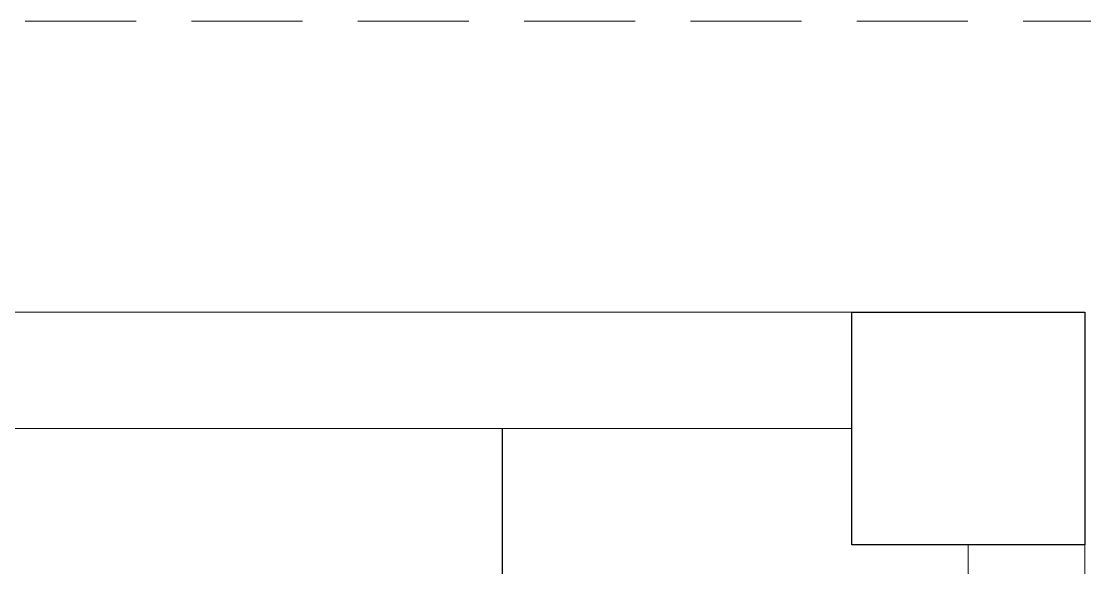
# Model space of a CAD drawing. Header units: millimetres. Extents: x 694231 to 734331, y 4486031 to 4541543.
# Drawn here: x 724733.1 to 724915.8, y 4489021.7 to 4489115.6 of the extents above; entities that cross this region are included whole.
import ezdxf

# ---------------------------------------------------------------- set-up
doc = ezdxf.new("R2010")
doc.units = ezdxf.units.MM
doc.linetypes.add('022_ATASEHIR MODERN_ABL_TASIYICI_110-120$0$HIDDEN', pattern=[9.525, 6.35, -3.175])
doc.layers.add('_P3_S_Duvar_Ç', color=7, linetype='Continuous', lineweight=30)
doc.layers.add('DBM_w_sld', color=111, linetype='Continuous', lineweight=20)
doc.layers.add('A-BA', color=1, linetype='Continuous')
doc.layers.add('Deko_Zemin Seramik5', color=155, linetype='Continuous')

msp = doc.modelspace()

# ---------------------------------------------------------------- linework, layer by layer
at = {"layer": '_P3_S_Duvar_Ç', "color": 251, "linetype": '022_ATASEHIR MODERN_ABL_TASIYICI_110-120$0$HIDDEN', "lineweight": 9, "ltscale": 3, "true_color": 0x636466}
msp.add_lwpolyline([(724107.2, 4487815.6), (725724.39, 4487815.6), (725724.39, 4489115.6), (724107.2, 4489115.6)], close=True, dxfattribs=at)
at = {"layer": 'A-BA', "ltscale": 10}
msp.add_lwpolyline([(724915.8, 4489025.6), (724875.8, 4489025.6), (724875.8, 4489065.6), (724915.8, 4489065.6)], close=True, dxfattribs=at)
at = {"layer": 'DBM_w_sld'}
for points in [[(724875.8, 4488015.6), (724915.8, 4488015.6), (724915.8, 4489065.6), (724197.21, 4489065.6)], [(724875.8, 4489045.6), (724197.21, 4489045.6)], [(724895.8, 4488619.86), (724895.8, 4489025.6)]]:
    msp.add_lwpolyline(points, dxfattribs=at)
at = {"layer": 'Deko_Zemin Seramik5'}
msp.add_lwpolyline([(724895.8, 4489020.6), (724895.8, 4488863.21), (724815.8, 4488863.21), (724815.8, 4489045.6)], dxfattribs=at)

doc.saveas('drawing.dxf')
